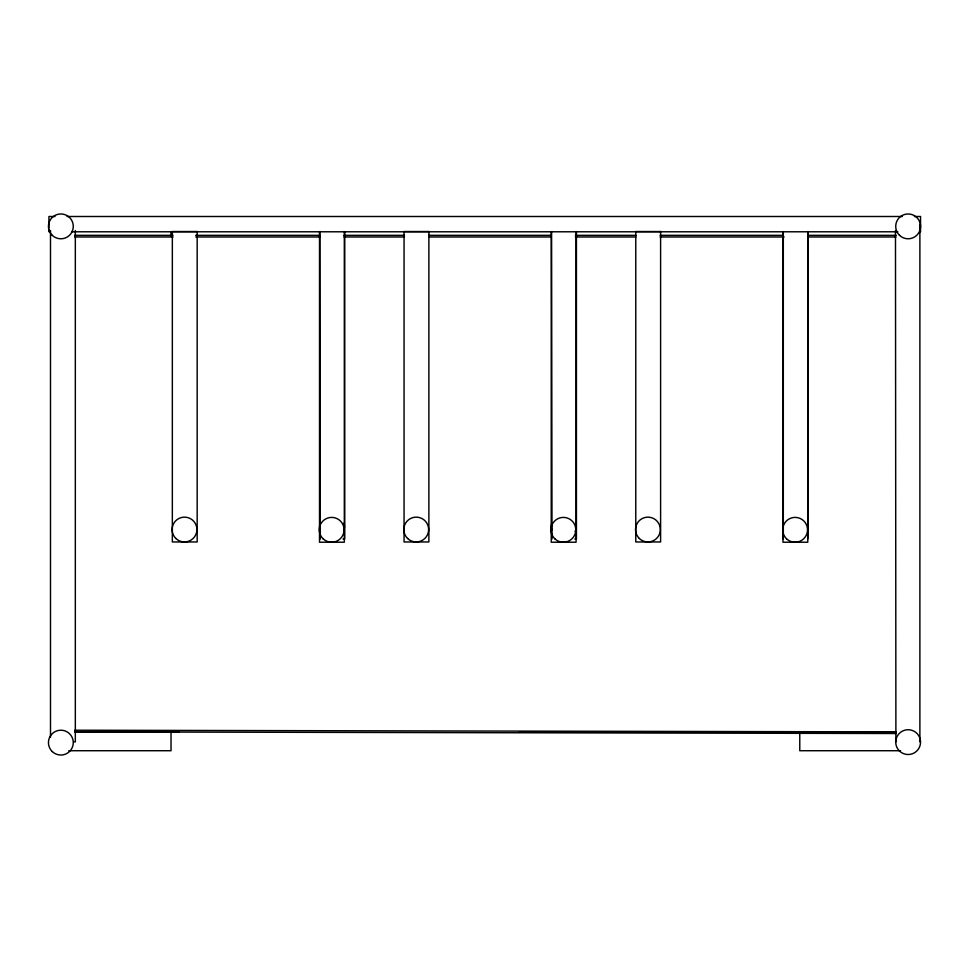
<?xml version="1.0" encoding="UTF-8"?>
<svg xmlns="http://www.w3.org/2000/svg" width="969" height="969" viewBox="0 0 969 969"><rect width="100%" height="100%" fill="white"/><g stroke="black" fill="none" stroke-linecap="round" stroke-linejoin="round"><path stroke-width="1.45" d="M54.991 216.499L48.934 216.499L48.934 227.969M67.091 216.499L902.393 216.499M914.494 216.499L920.55 216.499L920.55 231.785M919.884 224.493L919.884 741.866M71.633 231.785L897.851 231.785M74.637 235.334L172.979 235.334M195.677 235.334L319.734 235.334M343.947 235.334L404.461 235.334M428.661 235.334L551.216 235.334M575.416 235.334L635.943 235.334M660.143 235.334L782.686 235.334M808.412 235.334L896.155 235.334M74.783 236.981L173.088 236.981M195.774 236.981L319.794 236.981M343.995 236.981L404.485 236.981M428.686 236.981L551.191 236.981M575.392 236.981L635.882 236.981M660.083 236.981L784.103 236.981M808.303 236.981L896.022 236.981M320.303 538.994L319.879 231.579M343.038 538.994L344.698 538.994L344.698 231.579M552.015 538.994L551.591 231.579M574.762 538.994L576.422 538.994L576.422 231.579M807.722 538.994L808.146 231.579M179.144 731.874L74.637 731.874L896.155 733.521M519.432 731.874L896.022 731.874L74.783 730.214M73.668 741.866L75.328 741.866L75.328 230.537M895.901 741.866L895.477 230.537M68.751 750.721L171.028 750.721L171.028 731.353M900.552 750.721L799.776 750.721L799.776 732.843M807.783 231.785L807.783 542.216L782.952 542.216L782.952 231.785M783.315 231.579L783.315 538.994M576.071 231.785L576.071 542.216L551.24 542.216L551.24 231.785M344.346 231.785L344.346 542.216L319.516 542.216L319.516 231.785M171.028 231.543L171.028 236.012M50.497 230.537L50.497 737.336M48.934 229.544L48.934 231.785M575.683 523.127A12.415 12.415 0 0 1 575.114 531.606M551.833 530.043A12.415 12.415 0 0 1 551.7 523.611M783.303 528.989A12.415 12.415 0 0 1 783.424 523.611M807.892 526.337A12.415 12.415 0 0 1 807.746 528.493M320.121 530.043A12.415 12.415 0 0 1 319.988 523.611M343.959 523.127A12.415 12.415 0 0 1 344.092 529.558M197.167 231.53L172.337 231.53L172.337 541.962L197.167 541.962L197.167 231.53M428.879 231.53L404.061 231.53L404.061 541.962L428.879 541.962L428.879 231.53M660.604 231.53L635.773 231.53L635.773 541.962L660.604 541.962L660.604 231.53M639.334 538.498A12.415 12.415 0 0 0 659.986 532.514A12.415 12.415 0 0 0 644.482 517.628A12.415 12.415 0 0 0 639.334 538.498M407.622 538.498A12.415 12.415 0 0 0 428.274 532.514A12.415 12.415 0 0 0 412.758 517.628A12.415 12.415 0 0 0 407.622 538.498M175.898 538.498A12.415 12.415 0 0 0 196.55 532.514A12.415 12.415 0 0 0 181.046 517.628A12.415 12.415 0 0 0 175.898 538.498M554.801 538.764A12.415 12.415 0 0 0 575.453 532.78A12.415 12.415 0 0 0 559.949 517.882A12.415 12.415 0 0 0 554.801 538.764M786.525 538.764A12.415 12.415 0 0 0 807.177 532.78A12.415 12.415 0 0 0 791.661 517.882A12.415 12.415 0 0 0 786.525 538.764M323.077 538.764A12.415 12.415 0 0 0 343.729 532.78A12.415 12.415 0 0 0 328.225 517.882A12.415 12.415 0 0 0 323.077 538.764M52.265 751.581A12.415 12.415 0 0 0 72.917 745.597A12.415 12.415 0 0 0 57.401 730.699A12.415 12.415 0 0 0 52.265 751.581M899.535 235.334A12.415 12.415 0 0 0 920.187 229.35A12.415 12.415 0 0 0 904.683 214.452A12.415 12.415 0 0 0 899.535 235.334M899.535 751.072A12.415 12.415 0 0 0 920.187 745.088A12.415 12.415 0 0 0 904.683 730.202A12.415 12.415 0 0 0 899.535 751.072M52.265 235.334A12.415 12.415 0 0 0 72.917 229.35A12.415 12.415 0 0 0 57.401 214.452A12.415 12.415 0 0 0 52.265 235.334"/></g></svg>
